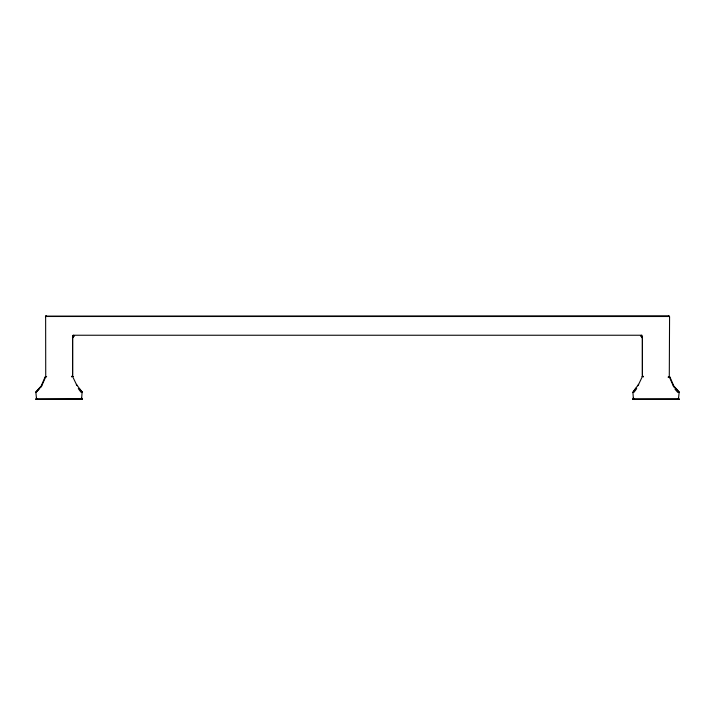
<?xml version="1.0" encoding="UTF-8"?>
<svg xmlns="http://www.w3.org/2000/svg" width="715" height="715" viewBox="0 0 715 715"><rect width="100%" height="100%" fill="white"/><g stroke="black" fill="none" stroke-linecap="round" stroke-linejoin="round"><path stroke-width="1.07" d="M642.383 336.014L642.383 375.545L643.455 376.859L641.945 376.34L642.454 376.358L638.629 384.357L632.891 392.088L633.347 398.139L634.116 399.471L678.821 399.39L679.25 399.193L677.757 399.471L678.535 398.183L679.178 392.026M35.822 392.026L36.465 398.183L37.243 399.471L82.377 399.193L80.884 399.471L81.653 398.148L82.1 392.07L76.353 384.33L72.546 376.34L71.545 376.859L72.617 375.375L72.617 335.809L73.502 336.238L74.548 335.675L73.055 335.237L641.945 335.237L640.452 335.675L641.498 336.247L641.945 337.614L641.498 336.247L640.452 335.675M82.037 392.49L82.305 391.999M678.884 392.517L673.217 385.778L669.285 376.716L669.571 316.995L668.605 315.824L45.519 316.146L46.395 315.824M45.429 316.995L45.635 316.164L45.733 376.733L41.756 385.832L36.116 392.517M669.285 376.716L668.418 376.68L668.203 377.484L669.928 377.082L673.843 386.037L678.982 391.713M73.502 336.247L73.055 337.632L73.502 336.238L74.548 335.675M45.653 377.019L45.072 377.082L41.157 386.037L36.018 391.713M637.762 385.751L638.647 384.33M40.505 387.557L41.783 385.778M632.623 399.149L634.116 399.471L632.623 399.193L633.347 398.139L634.634 398.809L677.373 398.782M635.85 388.191L632.963 392.472M35.75 399.149L37.243 399.471L35.75 399.193L36.465 398.183L37.502 399.256M633.973 392.294L636.707 388.603M39.057 388.951L36.045 392.106M677.498 399.256L678.535 398.183L679.25 399.193M80.527 399.265L81.653 398.148L82.377 399.193M81.653 398.148L80.366 398.809L37.627 398.782M45.733 376.733L46.636 376.626L45.072 377.082M46.404 316.495L668.74 316.513M669.365 377.055L669.928 377.082M668.418 376.68L669.347 377.019M668.525 315.824L669.481 316.146L669.535 317.156M678.955 392.124L675.273 388.209M82.109 392.088L79.901 389.21M633.347 398.139L634.473 399.265M675.032 389.273L677.757 392.374M78.293 388.603L81.027 392.294M673.244 385.832L674.361 387.414M76.371 384.357L77.175 385.671M642.383 336.908L642.383 375.375M72.617 336.014L72.617 375.545M73.055 376.34L72.546 376.358L73.055 376.34"/></g></svg>
